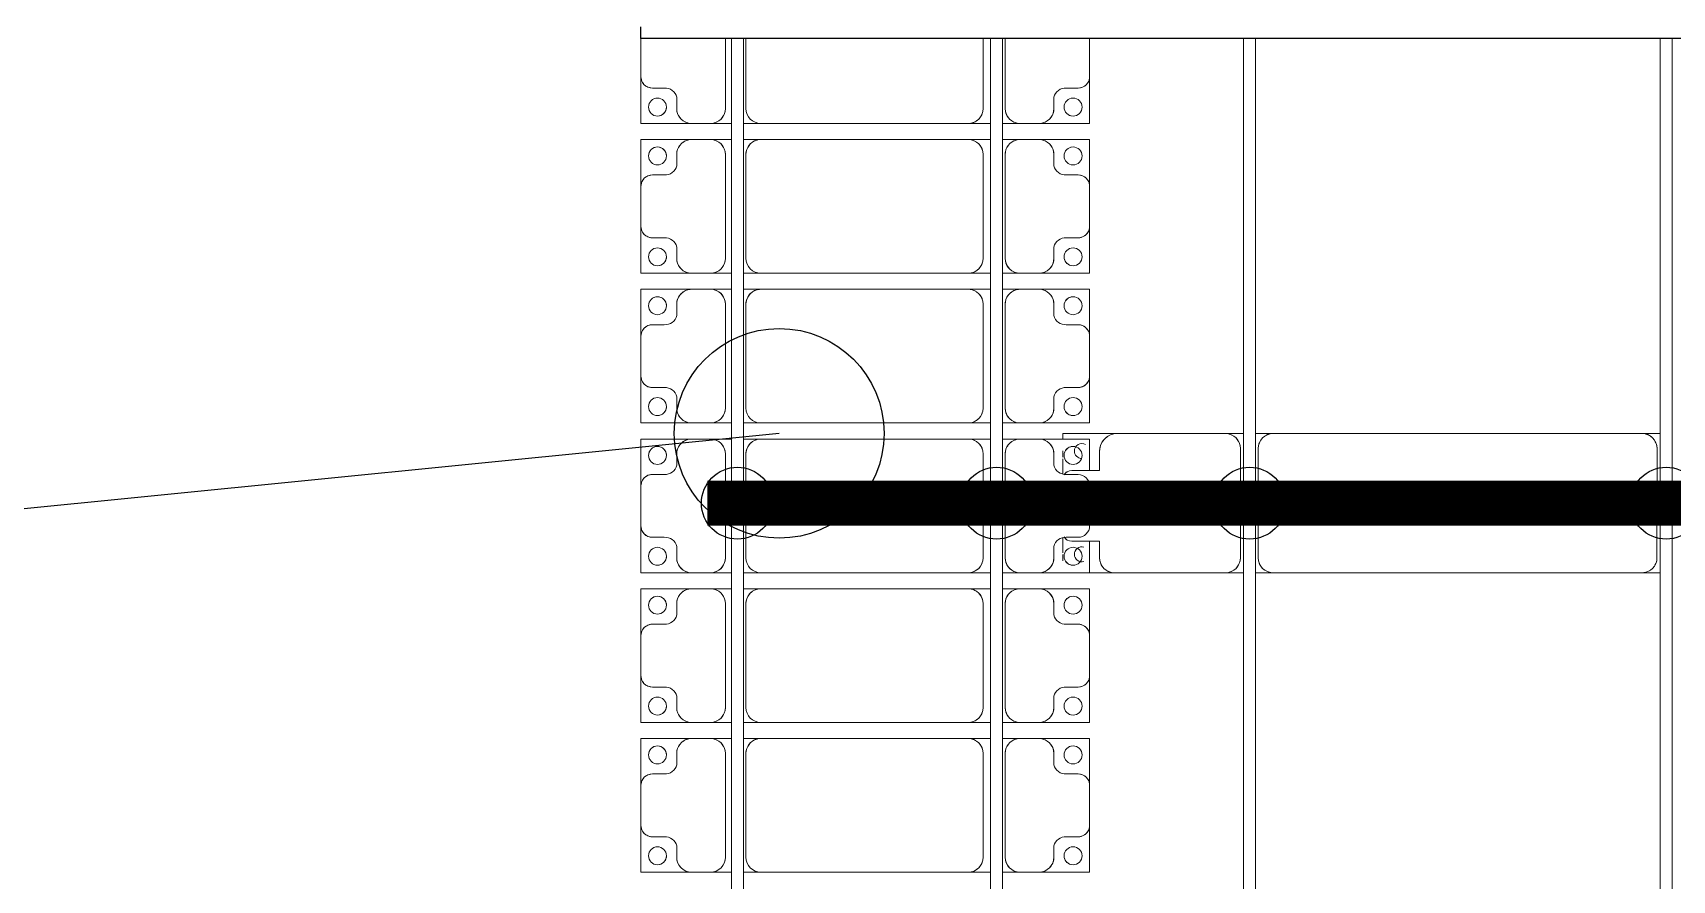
# Model space of a CAD drawing. Header units: millimetres. Extents: x -533732 to -130507, y -117886 to -23954.
# Drawn here: x -528260 to -522790, y -97395 to -94565 of the extents above; entities that cross this region are included whole.
import ezdxf

# ---------------------------------------------------------------- set-up
doc = ezdxf.new("R2010")
doc.units = ezdxf.units.MM
doc.layers.add('A-GENM', color=13, linetype='Continuous', lineweight=9)
doc.layers.add('S-BEAM', color=12, linetype='Continuous', lineweight=9)
for name, color, linetype in [('GC-BICH NEO', 6, 'Continuous'), ('GC-DAY NEO', 5, 'Continuous'), ('GC-HOP 40x60 GIA CUONG', 1, 'Continuous')]:
    doc.layers.add(name, color=color, linetype=linetype)

# ---------------------------------------------------------------- blocks, each defined once
blk = doc.blocks.new('Dầm C52 - Hộp 40x60-V106-BỐ TRÍ KHUNG KẾT CẤU BÈ PIN 06')
at = {"layer": 'S-BEAM', "color": 3, "lineweight": 25}
for p, q in [((-145891.1, -20), (-145891.1, 20)), ((-636.8, -20), (-145891.1, -20))]:
    blk.add_line(p, q, dxfattribs=at)
blk = doc.blocks.new('Dai phao do pin - DẢI PHAO ĐỠ PIN-V138-BỐ TRÍ KHUNG KẾT CẤU BÈ PIN 06')
at = {"layer": 'A-GENM', "color": 7}
for p, q in [((67088.9, 223.4), (67149.7, 223.4)), ((67088.9, 223.4), (67149.7, 223.4)), ((68380.3, 223.4), (67149.7, 223.4)), ((68380.3, 223.4), (68438.9, 223.4)), ((68380.3, 223.4), (68438.9, 223.4)), ((68478.9, 223.4), (68539.7, 223.4)), ((68478.9, 223.4), (68539.7, 223.4)), ((68909.7, 223.4), (68539.7, 223.4)), ((68909.7, 223.4), (69082.2, 223.4)), ((69082.2, 223.4), (68909.7, 223.4)), ((67099.7, 173.4), (67099.7, -191.6)), ((68430.3, -191.6), (68430.3, 173.4)), ((68489.7, 173.4), (68489.7, -191.6)), ((68959.7, 118.2), (68959.7, 173.4)), ((69082.2, 184), (69082.2, 162.5)), ((69082.2, 162.5), (69082.2, 184)), ((69052.2, 118.2), (68959.7, 118.2)), ((69082.2, 156.9), (69082.2, 106.1)), ((69082.2, 106.1), (69082.2, 156.9)), ((69082.2, -106.1), (69082.2, -156.9)), ((69082.2, -156.9), (69082.2, -106.1)), ((68959.7, -181.6), (68959.7, -118.2)), ((68959.7, -118.2), (69052.2, -118.2)), ((69082.2, -162.5), (69082.2, -184)), ((69082.2, -184), (69082.2, -162.5)), ((67149.7, -241.6), (67088.9, -241.6)), ((67149.7, -241.6), (67088.9, -241.6)), ((67149.7, -241.6), (68380.3, -241.6)), ((68438.9, -241.6), (68380.3, -241.6)), ((68438.9, -241.6), (68380.3, -241.6)), ((68539.7, -241.6), (68478.9, -241.6)), ((68539.7, -241.6), (68478.9, -241.6)), ((68539.7, -241.6), (68899.7, -241.6)), ((69082.2, -241.6), (68899.7, -241.6)), ((68899.7, -241.6), (69082.2, -241.6)), ((69082.2, -222.3), (69082.2, -241.6)), ((69082.2, -241.6), (69082.2, -222.3))]:
    blk.add_line(p, q, dxfattribs=at)
for centre, radius, start, end in [((67149.7, 173.4), 50, 90, 180), ((67149.7, 173.4), 50, 90, 120), ((68380.3, 173.4), 50, 0, 90), ((68380.3, 173.4), 50, 15, 90), ((68539.7, 173.4), 50, 90, 180), ((68539.7, 173.4), 50, 105, 180), ((68909.7, 173.4), 50, 0, 90), ((68909.7, 173.4), 50, 0, 75), ((67149.7, 173.4), 50, 150, 180), ((69018.6, 161.8), 25, 360, 105), ((69018.6, 161.8), 25, 0, 105), ((69018.6, 161.8), 25, 255, 360), ((69018.6, 161.8), 25, 270, 360), ((69052.2, 88.2), 30, 30, 90), ((69052.2, 88.2), 30, 30, 60), ((69052.2, -88.2), 30, 270, 330), ((69052.2, -88.2), 30, 300, 330), ((69018.6, -183.2), 25, 0, 90), ((69018.6, -183.2), 25, 0, 90), ((69052.2, -88.2), 30, 300, 315), ((69052.2, -88.2), 30, 300, 315), ((67149.7, -191.6), 50, 180, 270), ((67149.7, -191.6), 50, 180, 210), ((68380.3, -191.6), 50, 270, 360), ((68380.3, -191.6), 50, 330, 345), ((68539.7, -191.6), 50, 180, 270), ((68539.7, -191.6), 50, 180, 255), ((68899.7, -181.6), 60, 270, 360), ((68899.7, -181.6), 60, 300, 0), ((69018.6, -183.2), 25, 240, 360), ((69018.6, -183.2), 25, 240, 360), ((67149.7, -191.6), 50, 225, 255), ((68380.3, -191.6), 50, 270, 300)]:
    blk.add_arc(centre, radius, start, end, dxfattribs=at)
blk = doc.blocks.new('Dầm C52 - Dầm C52-19796-BỐ TRÍ KHUNG KẾT CẤU BÈ PIN 06')
at = {"layer": 'S-BEAM', "color": 1}
for p, q in [((-29413.3, 20), (-23453.3, 20)), ((-23453.3, -20), (-29413.3, -20))]:
    blk.add_line(p, q, dxfattribs=at)
blk = doc.blocks.new('Dai phaodi lai - DẢI PHAO ĐI LẠI-19048-BỐ TRÍ KHUNG KẾT CẤU BÈ PIN 06')
at = {"layer": 'A-GENM', "color": 7}
for p, q in [((62566.9, 748.4), (62440, 748.4)), ((62566.9, 748.4), (62723.2, 748.4)), ((62723.2, 748.4), (62566.9, 748.4)), ((62723.2, 748.4), (62723.2, 579.3)), ((62723.2, 579.3), (62723.2, 748.4)), ((62776.8, 748.4), (62933.1, 748.4)), ((62776.8, 579.3), (62776.8, 748.4)), ((62776.8, 748.4), (62776.8, 579.3)), ((62933.1, 748.4), (62776.8, 748.4)), ((63066.9, 748.4), (62933.1, 748.4)), ((63066.9, 748.4), (63223.2, 748.4)), ((63223.2, 748.4), (63066.9, 748.4)), ((63223.2, 748.4), (63223.2, 579.3)), ((63223.2, 579.3), (63223.2, 748.4)), ((63276.8, 748.4), (63433.1, 748.4)), ((63276.8, 579.3), (63276.8, 748.4)), ((63276.8, 748.4), (63276.8, 579.3)), ((63433.1, 748.4), (63276.8, 748.4)), ((63566.9, 748.4), (63433.1, 748.4)), ((63566.9, 748.4), (63723.2, 748.4)), ((63723.2, 748.4), (63566.9, 748.4)), ((63723.2, 748.4), (63723.2, 579.3)), ((63723.2, 579.3), (63723.2, 748.4)), ((63776.8, 748.4), (63881.8, 748.4)), ((63776.8, 579.3), (63776.8, 748.4)), ((63776.8, 748.4), (63776.8, 579.3)), ((63881.8, 748.4), (63776.8, 748.4)), ((64066.9, 748.4), (63933.1, 748.4)), ((64118.2, 748.4), (64223.2, 748.4)), ((64223.2, 748.4), (64118.2, 748.4)), ((64223.2, 748.4), (64223.2, 579.3)), ((64223.2, 579.3), (64223.2, 748.4)), ((64276.8, 748.4), (64433.1, 748.4)), ((64276.8, 579.3), (64276.8, 748.4)), ((64276.8, 748.4), (64276.8, 579.3)), ((64433.1, 748.4), (64276.8, 748.4)), ((64566.9, 748.4), (64433.1, 748.4)), ((64566.9, 748.4), (64723.2, 748.4)), ((64723.2, 748.4), (64566.9, 748.4)), ((64723.2, 748.4), (64723.2, 579.3)), ((64723.2, 579.3), (64723.2, 748.4)), ((64776.8, 748.4), (64933.1, 748.4)), ((64776.8, 579.3), (64776.8, 748.4)), ((64776.8, 748.4), (64776.8, 579.3)), ((64933.1, 748.4), (64776.8, 748.4)), ((65066.9, 748.4), (64933.1, 748.4)), ((65066.9, 748.4), (65223.2, 748.4)), ((65223.2, 748.4), (65066.9, 748.4)), ((65223.2, 748.4), (65223.2, 579.3)), ((65223.2, 579.3), (65223.2, 748.4)), ((62604.9, 670.7), (62604.9, 710.4)), ((62895.1, 710.4), (62895.1, 670.7)), ((63104.9, 670.7), (63104.9, 710.4)), ((63395.1, 710.4), (63395.1, 670.7)), ((63604.9, 670.7), (63604.9, 710.4)), ((63895.1, 710.4), (63895.1, 670.7)), ((64104.9, 670.7), (64104.9, 710.4)), ((64395.1, 710.4), (64395.1, 670.7)), ((64604.9, 670.7), (64604.9, 710.4)), ((64895.1, 710.4), (64895.1, 670.7)), ((65104.9, 670.7), (65104.9, 710.4)), ((62673.2, 629.3), (62635.7, 629.3)), ((62864.3, 629.3), (62826.8, 629.3)), ((63173.2, 629.3), (63135.7, 629.3)), ((63364.3, 629.3), (63326.8, 629.3)), ((63673.2, 629.3), (63635.7, 629.3)), ((63864.3, 629.3), (63826.8, 629.3)), ((64173.2, 629.3), (64135.7, 629.3)), ((64364.3, 629.3), (64326.8, 629.3)), ((64673.2, 629.3), (64635.7, 629.3)), ((64864.3, 629.3), (64826.8, 629.3)), ((65173.2, 629.3), (65135.7, 629.3)), ((62723.2, 516.7), (62723.2, 579.3)), ((62776.8, 579.3), (62776.8, 516.7)), ((63223.2, 516.7), (63223.2, 579.3)), ((63276.8, 579.3), (63276.8, 516.7)), ((63723.2, 516.7), (63723.2, 579.3)), ((63776.8, 579.3), (63776.8, 516.7)), ((64223.2, 516.7), (64223.2, 579.3)), ((64276.8, 579.3), (64276.8, 516.7)), ((64723.2, 516.7), (64723.2, 579.3)), ((64776.8, 579.3), (64776.8, 516.7)), ((65223.2, 516.7), (65223.2, 579.3)), ((62723.2, 516.7), (62723.2, 458.1)), ((62723.2, 516.7), (62723.2, 458.1)), ((62776.8, 458.1), (62776.8, 516.7)), ((62776.8, 458.1), (62776.8, 516.7)), ((63223.2, 516.7), (63223.2, 458.1)), ((63223.2, 516.7), (63223.2, 458.1)), ((63276.8, 458.1), (63276.8, 516.7)), ((63276.8, 458.1), (63276.8, 516.7)), ((63723.2, 516.7), (63723.2, 458.1)), ((63723.2, 516.7), (63723.2, 458.1)), ((63776.8, 458.1), (63776.8, 516.7)), ((63776.8, 458.1), (63776.8, 516.7)), ((64223.2, 516.7), (64223.2, 458.1)), ((64223.2, 516.7), (64223.2, 458.1)), ((64276.8, 458.1), (64276.8, 516.7)), ((64276.8, 458.1), (64276.8, 516.7)), ((64723.2, 516.7), (64723.2, 458.1)), ((64723.2, 516.7), (64723.2, 458.1)), ((64776.8, 458.1), (64776.8, 516.7)), ((64776.8, 458.1), (64776.8, 516.7)), ((65223.2, 516.7), (65223.2, 458.1)), ((65223.2, 516.7), (65223.2, 458.1)), ((62440, 466.7), (62673.2, 466.7)), ((62826.8, 466.7), (63173.2, 466.7)), ((63326.8, 466.7), (63673.2, 466.7)), ((63826.8, 466.7), (64173.2, 466.7)), ((64326.8, 466.7), (64673.2, 466.7)), ((64826.8, 466.7), (65173.2, 466.7)), ((62673.2, 393.3), (62440, 393.3)), ((62723.2, 418.1), (62723.2, 343.3)), ((62723.2, 418.1), (62723.2, 343.3)), ((62776.8, 343.3), (62776.8, 418.1)), ((62776.8, 343.3), (62776.8, 418.1)), ((63173.2, 393.3), (62826.8, 393.3)), ((63223.2, 418.1), (63223.2, 343.3)), ((63223.2, 418.1), (63223.2, 343.3)), ((63276.8, 343.3), (63276.8, 418.1)), ((63276.8, 343.3), (63276.8, 418.1)), ((63673.2, 393.3), (63326.8, 393.3)), ((63723.2, 418.1), (63723.2, 343.3)), ((63723.2, 418.1), (63723.2, 343.3)), ((63776.8, 343.3), (63776.8, 418.1)), ((63776.8, 343.3), (63776.8, 418.1)), ((64173.2, 393.3), (63826.8, 393.3)), ((64223.2, 418.1), (64223.2, 343.3)), ((64223.2, 418.1), (64223.2, 343.3)), ((64276.8, 343.3), (64276.8, 418.1)), ((64276.8, 343.3), (64276.8, 418.1)), ((64673.2, 393.3), (64326.8, 393.3)), ((64723.2, 418.1), (64723.2, 343.3)), ((64723.2, 418.1), (64723.2, 343.3)), ((64776.8, 343.3), (64776.8, 418.1)), ((64776.8, 343.3), (64776.8, 418.1)), ((65173.2, 393.3), (64826.8, 393.3)), ((65223.2, 418.1), (65223.2, 343.3)), ((65223.2, 418.1), (65223.2, 343.3)), ((62723.2, -348.3), (62723.2, 343.3)), ((62776.8, 343.3), (62776.8, -348.3)), ((63223.2, -348.3), (63223.2, 343.3)), ((63276.8, 343.3), (63276.8, -348.3)), ((63723.2, -348.3), (63723.2, 343.3)), ((63776.8, 343.3), (63776.8, -348.3)), ((64223.2, -348.3), (64223.2, 343.3)), ((64276.8, 343.3), (64276.8, -348.3)), ((64723.2, -348.3), (64723.2, 343.3)), ((64776.8, 343.3), (64776.8, -348.3)), ((65223.2, -348.3), (65223.2, 343.3)), ((62723.2, -348.3), (62723.2, -406.9)), ((62723.2, -348.3), (62723.2, -406.9)), ((62776.8, -406.9), (62776.8, -348.3)), ((62776.8, -406.9), (62776.8, -348.3)), ((63223.2, -348.3), (63223.2, -406.9)), ((63223.2, -348.3), (63223.2, -406.9)), ((63276.8, -406.9), (63276.8, -348.3)), ((63276.8, -406.9), (63276.8, -348.3)), ((63723.2, -348.3), (63723.2, -406.9)), ((63723.2, -348.3), (63723.2, -406.9)), ((63776.8, -406.9), (63776.8, -348.3)), ((63776.8, -406.9), (63776.8, -348.3)), ((64223.2, -348.3), (64223.2, -406.9)), ((64223.2, -348.3), (64223.2, -406.9)), ((64276.8, -406.9), (64276.8, -348.3)), ((64276.8, -406.9), (64276.8, -348.3)), ((64723.2, -348.3), (64723.2, -406.9)), ((64723.2, -348.3), (64723.2, -406.9)), ((64776.8, -406.9), (64776.8, -348.3)), ((64776.8, -406.9), (64776.8, -348.3)), ((65223.2, -348.3), (65223.2, -406.9)), ((65223.2, -348.3), (65223.2, -406.9)), ((62440, -398.3), (62673.2, -398.3)), ((62826.8, -398.3), (63173.2, -398.3)), ((63326.8, -398.3), (63673.2, -398.3)), ((63826.8, -398.3), (64173.2, -398.3)), ((64326.8, -398.3), (64673.2, -398.3)), ((64826.8, -398.3), (65173.2, -398.3)), ((62673.2, -466.7), (62440, -466.7)), ((62723.2, -446.9), (62723.2, -516.7)), ((62723.2, -446.9), (62723.2, -516.7)), ((62776.8, -516.7), (62776.8, -446.9)), ((62776.8, -516.7), (62776.8, -446.9)), ((63173.2, -466.7), (62826.8, -466.7)), ((63223.2, -446.9), (63223.2, -516.7)), ((63223.2, -446.9), (63223.2, -516.7)), ((63276.8, -516.7), (63276.8, -446.9)), ((63276.8, -516.7), (63276.8, -446.9)), ((63673.2, -466.7), (63326.8, -466.7)), ((63723.2, -446.9), (63723.2, -516.7)), ((63723.2, -446.9), (63723.2, -516.7)), ((63776.8, -516.7), (63776.8, -446.9)), ((63776.8, -516.7), (63776.8, -446.9)), ((64173.2, -466.7), (63826.8, -466.7)), ((64223.2, -446.9), (64223.2, -516.7)), ((64223.2, -446.9), (64223.2, -516.7)), ((64276.8, -516.7), (64276.8, -446.9)), ((64276.8, -516.7), (64276.8, -446.9)), ((64673.2, -466.7), (64326.8, -466.7)), ((64723.2, -446.9), (64723.2, -516.7)), ((64723.2, -446.9), (64723.2, -516.7)), ((64776.8, -516.7), (64776.8, -446.9)), ((64776.8, -516.7), (64776.8, -446.9)), ((65173.2, -466.7), (64826.8, -466.7)), ((65223.2, -446.9), (65223.2, -516.7)), ((65223.2, -446.9), (65223.2, -516.7)), ((62723.2, -579.3), (62723.2, -516.7)), ((62776.8, -516.7), (62776.8, -579.3)), ((63223.2, -579.3), (63223.2, -516.7)), ((63276.8, -516.7), (63276.8, -579.3)), ((63723.2, -579.3), (63723.2, -516.7)), ((63776.8, -516.7), (63776.8, -579.3)), ((64223.2, -579.3), (64223.2, -516.7)), ((64276.8, -516.7), (64276.8, -579.3)), ((64723.2, -579.3), (64723.2, -516.7)), ((64776.8, -516.7), (64776.8, -579.3)), ((65223.2, -579.3), (65223.2, -516.7)), ((62723.2, -579.3), (62723.2, -748.4)), ((62723.2, -748.4), (62723.2, -579.3)), ((62776.8, -748.4), (62776.8, -579.3)), ((62776.8, -579.3), (62776.8, -748.4)), ((63223.2, -579.3), (63223.2, -748.4)), ((63223.2, -748.4), (63223.2, -579.3)), ((63276.8, -748.4), (63276.8, -579.3)), ((63276.8, -579.3), (63276.8, -748.4)), ((63723.2, -579.3), (63723.2, -748.4)), ((63723.2, -748.4), (63723.2, -579.3)), ((63776.8, -748.4), (63776.8, -579.3)), ((63776.8, -579.3), (63776.8, -748.4)), ((64223.2, -579.3), (64223.2, -748.4)), ((64223.2, -748.4), (64223.2, -579.3)), ((64276.8, -748.4), (64276.8, -579.3)), ((64276.8, -579.3), (64276.8, -748.4)), ((64723.2, -579.3), (64723.2, -748.4)), ((64723.2, -748.4), (64723.2, -579.3)), ((64776.8, -748.4), (64776.8, -579.3)), ((64776.8, -579.3), (64776.8, -748.4)), ((65223.2, -579.3), (65223.2, -748.4)), ((65223.2, -748.4), (65223.2, -579.3)), ((62635.7, -629.3), (62673.2, -629.3)), ((62826.8, -629.3), (62864.3, -629.3)), ((63135.7, -629.3), (63173.2, -629.3)), ((63326.8, -629.3), (63364.3, -629.3)), ((63635.7, -629.3), (63673.2, -629.3)), ((63826.8, -629.3), (63864.3, -629.3)), ((64135.7, -629.3), (64173.2, -629.3)), ((64326.8, -629.3), (64364.3, -629.3)), ((64635.7, -629.3), (64673.2, -629.3)), ((64826.8, -629.3), (64864.3, -629.3)), ((65135.7, -629.3), (65173.2, -629.3)), ((62604.9, -710.4), (62604.9, -670.7)), ((62895.1, -670.7), (62895.1, -710.4)), ((63104.9, -710.4), (63104.9, -670.7)), ((63395.1, -670.7), (63395.1, -710.4)), ((63604.9, -710.4), (63604.9, -670.7)), ((63895.1, -670.7), (63895.1, -710.4)), ((64104.9, -710.4), (64104.9, -670.7)), ((64395.1, -670.7), (64395.1, -710.4)), ((64604.9, -710.4), (64604.9, -670.7)), ((64895.1, -670.7), (64895.1, -710.4)), ((65104.9, -710.4), (65104.9, -670.7)), ((62440, -748.4), (62566.9, -748.4)), ((62723.2, -748.4), (62566.9, -748.4)), ((62566.9, -748.4), (62723.2, -748.4)), ((62933.1, -748.4), (62776.8, -748.4)), ((62776.8, -748.4), (62933.1, -748.4)), ((62933.1, -748.4), (63066.9, -748.4)), ((63223.2, -748.4), (63066.9, -748.4)), ((63066.9, -748.4), (63223.2, -748.4)), ((63433.1, -748.4), (63276.8, -748.4)), ((63276.8, -748.4), (63433.1, -748.4)), ((63433.1, -748.4), (63566.9, -748.4)), ((63723.2, -748.4), (63566.9, -748.4)), ((63566.9, -748.4), (63723.2, -748.4)), ((63933.1, -748.4), (63776.8, -748.4)), ((63776.8, -748.4), (63933.1, -748.4)), ((63933.1, -748.4), (64066.9, -748.4)), ((64223.2, -748.4), (64066.9, -748.4)), ((64066.9, -748.4), (64223.2, -748.4)), ((64433.1, -748.4), (64276.8, -748.4)), ((64276.8, -748.4), (64433.1, -748.4)), ((64433.1, -748.4), (64566.9, -748.4)), ((64723.2, -748.4), (64566.9, -748.4)), ((64566.9, -748.4), (64723.2, -748.4)), ((64933.1, -748.4), (64776.8, -748.4)), ((64776.8, -748.4), (64933.1, -748.4)), ((64933.1, -748.4), (65066.9, -748.4)), ((65223.2, -748.4), (65066.9, -748.4)), ((65066.9, -748.4), (65223.2, -748.4))]:
    blk.add_line(p, q, dxfattribs=at)
for centre, radius, start, end in [((62566.9, 710.4), 38, 0, 90), ((62566.9, 710.4), 38, 75, 90), ((62566.9, 710.4), 38, 0, 90), ((62566.9, 710.4), 38, 75, 90), ((62566.9, 710.4), 38, 0, 60), ((62566.9, 710.4), 38, 0, 60), ((62668.4, 693.3), 30, 90, 270), ((62668.4, 693.3), 30, 90, 270), ((62668.4, 693.3), 30, 270, 90), ((62668.4, 693.3), 30, 0, 90), ((62831.6, 693.3), 30, 90, 270), ((62831.6, 693.3), 30, 90, 180), ((62831.6, 693.3), 30, 270, 90), ((62831.6, 693.3), 30, 270, 90), ((62933.1, 710.4), 38, 90, 180), ((62933.1, 710.4), 38, 90, 180), ((62933.1, 710.4), 38, 120, 180), ((62933.1, 710.4), 38, 120, 180), ((62933.1, 710.4), 38, 90, 105), ((62933.1, 710.4), 38, 90, 105), ((63066.9, 710.4), 38, 0, 90), ((63066.9, 710.4), 38, 75, 90), ((63066.9, 710.4), 38, 0, 90), ((63066.9, 710.4), 38, 75, 90), ((63066.9, 710.4), 38, 0, 60), ((63066.9, 710.4), 38, 0, 60), ((63168.4, 693.3), 30, 90, 270), ((63168.4, 693.3), 30, 90, 270), ((63168.4, 693.3), 30, 270, 90), ((63168.4, 693.3), 30, 360, 90), ((63331.6, 693.3), 30, 90, 270), ((63331.6, 693.3), 30, 90, 180), ((63331.6, 693.3), 30, 270, 90), ((63331.6, 693.3), 30, 270, 90), ((63433.1, 710.4), 38, 90, 180), ((63433.1, 710.4), 38, 90, 180), ((63433.1, 710.4), 38, 120, 180), ((63433.1, 710.4), 38, 120, 180), ((63433.1, 710.4), 38, 90, 105), ((63433.1, 710.4), 38, 90, 105), ((63566.9, 710.4), 38, 0, 90), ((63566.9, 710.4), 38, 75, 90), ((63566.9, 710.4), 38, 0, 90), ((63566.9, 710.4), 38, 75, 90), ((63566.9, 710.4), 38, 0, 60), ((63566.9, 710.4), 38, 0, 60), ((63668.4, 693.3), 30, 90, 270), ((63668.4, 693.3), 30, 90, 270), ((63668.4, 693.3), 30, 270, 90), ((63668.4, 693.3), 30, 0, 90), ((63831.6, 693.3), 30, 90, 270), ((63831.6, 693.3), 30, 90, 180), ((63831.6, 693.3), 30, 270, 90), ((63831.6, 693.3), 30, 270, 90), ((63933.1, 710.4), 38, 90, 180), ((64066.9, 710.4), 38, 360, 90), ((64168.4, 693.3), 30, 90, 270), ((64168.4, 693.3), 30, 90, 270), ((64168.4, 693.3), 30, 270, 90), ((64168.4, 693.3), 30, 0, 90), ((64331.6, 693.3), 30, 90, 270), ((64331.6, 693.3), 30, 90, 180), ((64331.6, 693.3), 30, 270, 90), ((64331.6, 693.3), 30, 270, 90), ((64433.1, 710.4), 38, 90, 180), ((64433.1, 710.4), 38, 90, 180), ((64433.1, 710.4), 38, 120, 180), ((64433.1, 710.4), 38, 120, 180), ((64433.1, 710.4), 38, 90, 105), ((64433.1, 710.4), 38, 90, 105), ((64566.9, 710.4), 38, 0, 90), ((64566.9, 710.4), 38, 75, 90), ((64566.9, 710.4), 38, 0, 90), ((64566.9, 710.4), 38, 75, 90), ((64566.9, 710.4), 38, 360, 60), ((64566.9, 710.4), 38, 360, 60), ((64668.4, 693.3), 30, 90, 270), ((64668.4, 693.3), 30, 90, 270), ((64668.4, 693.3), 30, 270, 90), ((64668.4, 693.3), 30, 0, 90), ((64831.6, 693.3), 30, 90, 270), ((64831.6, 693.3), 30, 90, 180), ((64831.6, 693.3), 30, 270, 90), ((64831.6, 693.3), 30, 270, 90), ((64933.1, 710.4), 38, 90, 180), ((64933.1, 710.4), 38, 90, 180), ((64933.1, 710.4), 38, 120, 180), ((64933.1, 710.4), 38, 120, 180), ((64933.1, 710.4), 38, 90, 105), ((64933.1, 710.4), 38, 90, 105), ((65066.9, 710.4), 38, 0, 90), ((65066.9, 710.4), 38, 75, 90), ((65066.9, 710.4), 38, 0, 90), ((65066.9, 710.4), 38, 75, 90), ((65066.9, 710.4), 38, 0, 60), ((65066.9, 710.4), 38, 0, 60), ((65168.4, 693.3), 30, 90, 270), ((65168.4, 693.3), 30, 90, 270), ((65168.4, 693.3), 30, 270, 90), ((65168.4, 693.3), 30, 0, 90), ((62644.8, 668.2), 40, 176.4919, 256.8115), ((62668.4, 693.3), 30, 270, 345), ((62831.6, 693.3), 30, 195, 270), ((62855.2, 668.2), 40, 283.1885, 3.5081), ((63144.8, 668.2), 40, 176.4919, 256.8115), ((63168.4, 693.3), 30, 270, 345), ((63331.6, 693.3), 30, 195, 270), ((63355.2, 668.2), 40, 283.1885, 3.5081), ((63644.8, 668.2), 40, 176.4919, 256.8115), ((63668.4, 693.3), 30, 270, 345), ((63831.6, 693.3), 30, 195, 270), ((63855.2, 668.2), 40, 283.1885, 3.5081), ((64144.8, 668.2), 40, 176.4919, 256.8115), ((64168.4, 693.3), 30, 270, 345), ((64331.6, 693.3), 30, 195, 270), ((64355.2, 668.2), 40, 283.1885, 3.5081), ((64644.8, 668.2), 40, 176.4919, 256.8115), ((64668.4, 693.3), 30, 270, 345), ((64831.6, 693.3), 30, 195, 270), ((64855.2, 668.2), 40, 283.1885, 3.5081), ((65144.8, 668.2), 40, 176.4919, 256.8115), ((65168.4, 693.3), 30, 270, 345), ((62673.2, 579.3), 50, 0, 90), ((62673.2, 579.3), 50, 15, 90), ((62826.8, 579.3), 50, 90, 180), ((62826.8, 579.3), 50, 90, 165), ((63173.2, 579.3), 50, 0, 90), ((63173.2, 579.3), 50, 15, 90), ((63326.8, 579.3), 50, 90, 180), ((63326.8, 579.3), 50, 90, 165), ((63673.2, 579.3), 50, 0, 90), ((63673.2, 579.3), 50, 15, 90), ((63826.8, 579.3), 50, 90, 180), ((63826.8, 579.3), 50, 90, 165), ((64173.2, 579.3), 50, 0, 90), ((64173.2, 579.3), 50, 15, 90), ((64326.8, 579.3), 50, 90, 180), ((64326.8, 579.3), 50, 90, 165), ((64673.2, 579.3), 50, 0, 90), ((64673.2, 579.3), 50, 15, 90), ((64826.8, 579.3), 50, 90, 180), ((64826.8, 579.3), 50, 90, 165), ((65173.2, 579.3), 50, 360, 90), ((65173.2, 579.3), 50, 15, 90), ((62673.2, 516.7), 50, 270, 0), ((62673.2, 516.7), 50, 270, 345), ((62826.8, 516.7), 50, 180, 270), ((62826.8, 516.7), 50, 195, 270), ((63173.2, 516.7), 50, 270, 360), ((63173.2, 516.7), 50, 270, 345), ((63326.8, 516.7), 50, 180, 270), ((63326.8, 516.7), 50, 195, 270), ((63673.2, 516.7), 50, 270, 0), ((63673.2, 516.7), 50, 270, 345), ((63826.8, 516.7), 50, 180, 270), ((63826.8, 516.7), 50, 195, 270), ((64173.2, 516.7), 50, 270, 0), ((64173.2, 516.7), 50, 270, 345), ((64326.8, 516.7), 50, 180, 270), ((64326.8, 516.7), 50, 195, 270), ((64673.2, 516.7), 50, 270, 360), ((64673.2, 516.7), 50, 270, 345), ((64826.8, 516.7), 50, 180, 270), ((64826.8, 516.7), 50, 195, 270), ((65173.2, 516.7), 50, 270, 0), ((65173.2, 516.7), 50, 270, 345), ((62673.2, 343.3), 50, 360, 90), ((62673.2, 343.3), 50, 360, 75), ((62826.8, 343.3), 50, 90, 180), ((62826.8, 343.3), 50, 105, 135), ((63173.2, 343.3), 50, 360, 90), ((63173.2, 343.3), 50, 360, 75), ((63326.8, 343.3), 50, 90, 180), ((63326.8, 343.3), 50, 105, 135), ((63673.2, 343.3), 50, 360, 90), ((63673.2, 343.3), 50, 360, 75), ((63826.8, 343.3), 50, 90, 180), ((63826.8, 343.3), 50, 105, 135), ((64173.2, 343.3), 50, 0, 90), ((64173.2, 343.3), 50, 360, 75), ((64326.8, 343.3), 50, 90, 180), ((64326.8, 343.3), 50, 105, 135), ((64673.2, 343.3), 50, 0, 90), ((64673.2, 343.3), 50, 0, 75), ((64826.8, 343.3), 50, 90, 180), ((64826.8, 343.3), 50, 105, 135), ((65173.2, 343.3), 50, 0, 90), ((65173.2, 343.3), 50, 0, 75), ((62826.8, 343.3), 50, 150, 180), ((63326.8, 343.3), 50, 150, 180), ((63826.8, 343.3), 50, 150, 180), ((64326.8, 343.3), 50, 150, 180), ((64826.8, 343.3), 50, 150, 180), ((62673.2, -348.3), 50, 270, 360), ((62673.2, -348.3), 50, 270, 360), ((62826.8, -348.3), 50, 180, 270), ((62826.8, -348.3), 50, 195, 270), ((63173.2, -348.3), 50, 270, 0), ((63173.2, -348.3), 50, 270, 0), ((63326.8, -348.3), 50, 180, 270), ((63326.8, -348.3), 50, 195, 270), ((63673.2, -348.3), 50, 270, 360), ((63673.2, -348.3), 50, 270, 360), ((63826.8, -348.3), 50, 180, 270), ((63826.8, -348.3), 50, 195, 270), ((64173.2, -348.3), 50, 270, 0), ((64173.2, -348.3), 50, 270, 0), ((64326.8, -348.3), 50, 180, 270), ((64326.8, -348.3), 50, 195, 270), ((64673.2, -348.3), 50, 270, 0), ((64673.2, -348.3), 50, 270, 0), ((64826.8, -348.3), 50, 180, 270), ((64826.8, -348.3), 50, 195, 270), ((65173.2, -348.3), 50, 270, 0), ((65173.2, -348.3), 50, 270, 0), ((62673.2, -516.7), 50, 0, 90), ((62673.2, -516.7), 50, 15, 90), ((62826.8, -516.7), 50, 90, 180), ((62826.8, -516.7), 50, 90, 165), ((63173.2, -516.7), 50, 0, 90), ((63173.2, -516.7), 50, 15, 90), ((63326.8, -516.7), 50, 90, 180), ((63326.8, -516.7), 50, 90, 165), ((63673.2, -516.7), 50, 0, 90), ((63673.2, -516.7), 50, 15, 90), ((63826.8, -516.7), 50, 90, 180), ((63826.8, -516.7), 50, 90, 165), ((64173.2, -516.7), 50, 0, 90), ((64173.2, -516.7), 50, 15, 90), ((64326.8, -516.7), 50, 90, 180), ((64326.8, -516.7), 50, 90, 165), ((64673.2, -516.7), 50, 360, 90), ((64673.2, -516.7), 50, 15, 90), ((64826.8, -516.7), 50, 90, 180), ((64826.8, -516.7), 50, 90, 165), ((65173.2, -516.7), 50, 360, 90), ((65173.2, -516.7), 50, 15, 90), ((62673.2, -579.3), 50, 270, 0), ((62673.2, -579.3), 50, 270, 345), ((62826.8, -579.3), 50, 180, 270), ((62826.8, -579.3), 50, 195, 270), ((63173.2, -579.3), 50, 270, 0), ((63173.2, -579.3), 50, 270, 345), ((63326.8, -579.3), 50, 180, 270), ((63326.8, -579.3), 50, 195, 270), ((63673.2, -579.3), 50, 270, 0), ((63673.2, -579.3), 50, 270, 345), ((63826.8, -579.3), 50, 180, 270), ((63826.8, -579.3), 50, 195, 270), ((64173.2, -579.3), 50, 270, 0), ((64173.2, -579.3), 50, 270, 345), ((64326.8, -579.3), 50, 180, 270), ((64326.8, -579.3), 50, 195, 270), ((64673.2, -579.3), 50, 270, 360), ((64673.2, -579.3), 50, 270, 345), ((64826.8, -579.3), 50, 180, 270), ((64826.8, -579.3), 50, 195, 270), ((65173.2, -579.3), 50, 270, 0), ((65173.2, -579.3), 50, 270, 345), ((62644.8, -668.2), 40, 103.1885, 183.5081), ((62855.2, -668.2), 40, 356.4919, 76.8115), ((63144.8, -668.2), 40, 103.1885, 183.5081), ((63355.2, -668.2), 40, 356.4919, 76.8115), ((63644.8, -668.2), 40, 103.1885, 183.5081), ((63855.2, -668.2), 40, 356.4919, 76.8115), ((64144.8, -668.2), 40, 103.1885, 183.5081), ((64355.2, -668.2), 40, 356.4919, 76.8115), ((64644.8, -668.2), 40, 103.1885, 183.5081), ((64855.2, -668.2), 40, 356.4919, 76.8115), ((65144.8, -668.2), 40, 103.1885, 183.5081), ((62566.9, -710.4), 38, 270, 360), ((62566.9, -710.4), 38, 270, 360), ((62566.9, -710.4), 38, 300, 0), ((62566.9, -710.4), 38, 300, 360), ((62668.4, -693.3), 30, 90, 270), ((62668.4, -693.3), 30, 90, 270), ((62668.4, -693.3), 30, 270, 90), ((62668.4, -693.3), 30, 15, 90), ((62668.4, -693.3), 30, 270, 360), ((62831.6, -693.3), 30, 90, 270), ((62831.6, -693.3), 30, 180, 270), ((62831.6, -693.3), 30, 90, 165), ((62831.6, -693.3), 30, 270, 90), ((62831.6, -693.3), 30, 270, 90), ((62933.1, -710.4), 38, 180, 270), ((62933.1, -710.4), 38, 180, 240), ((62933.1, -710.4), 38, 180, 270), ((62933.1, -710.4), 38, 180, 240), ((63066.9, -710.4), 38, 270, 360), ((63066.9, -710.4), 38, 270, 360), ((63066.9, -710.4), 38, 300, 360), ((63066.9, -710.4), 38, 300, 360), ((63168.4, -693.3), 30, 90, 270), ((63168.4, -693.3), 30, 90, 270), ((63168.4, -693.3), 30, 270, 90), ((63168.4, -693.3), 30, 15, 90), ((63168.4, -693.3), 30, 270, 360), ((63331.6, -693.3), 30, 90, 270), ((63331.6, -693.3), 30, 180, 270), ((63331.6, -693.3), 30, 90, 165), ((63331.6, -693.3), 30, 270, 90), ((63331.6, -693.3), 30, 270, 90), ((63433.1, -710.4), 38, 180, 270), ((63433.1, -710.4), 38, 180, 240), ((63433.1, -710.4), 38, 180, 270), ((63433.1, -710.4), 38, 180, 240), ((63566.9, -710.4), 38, 270, 0), ((63566.9, -710.4), 38, 270, 360), ((63566.9, -710.4), 38, 300, 0), ((63566.9, -710.4), 38, 300, 360), ((63668.4, -693.3), 30, 90, 270), ((63668.4, -693.3), 30, 90, 270), ((63668.4, -693.3), 30, 270, 90), ((63668.4, -693.3), 30, 15, 90), ((63668.4, -693.3), 30, 270, 360), ((63831.6, -693.3), 30, 90, 270), ((63831.6, -693.3), 30, 180, 270), ((63831.6, -693.3), 30, 90, 165), ((63831.6, -693.3), 30, 270, 90), ((63831.6, -693.3), 30, 270, 90), ((63933.1, -710.4), 38, 180, 270), ((63933.1, -710.4), 38, 180, 240), ((63933.1, -710.4), 38, 180, 270), ((63933.1, -710.4), 38, 180, 240), ((64066.9, -710.4), 38, 270, 360), ((64066.9, -710.4), 38, 270, 360), ((64066.9, -710.4), 38, 300, 0), ((64066.9, -710.4), 38, 300, 360), ((64168.4, -693.3), 30, 90, 270), ((64168.4, -693.3), 30, 90, 270), ((64168.4, -693.3), 30, 270, 90), ((64168.4, -693.3), 30, 15, 90), ((64168.4, -693.3), 30, 270, 0), ((64331.6, -693.3), 30, 90, 270), ((64331.6, -693.3), 30, 180, 270), ((64331.6, -693.3), 30, 90, 165), ((64331.6, -693.3), 30, 270, 90), ((64331.6, -693.3), 30, 270, 90), ((64433.1, -710.4), 38, 180, 270), ((64433.1, -710.4), 38, 180, 240), ((64433.1, -710.4), 38, 180, 270), ((64433.1, -710.4), 38, 180, 240), ((64566.9, -710.4), 38, 270, 360), ((64566.9, -710.4), 38, 270, 360), ((64566.9, -710.4), 38, 300, 360), ((64566.9, -710.4), 38, 300, 360), ((64668.4, -693.3), 30, 90, 270), ((64668.4, -693.3), 30, 90, 270), ((64668.4, -693.3), 30, 270, 90), ((64668.4, -693.3), 30, 15, 90), ((64668.4, -693.3), 30, 270, 0), ((64831.6, -693.3), 30, 90, 270), ((64831.6, -693.3), 30, 180, 270), ((64831.6, -693.3), 30, 90, 165), ((64831.6, -693.3), 30, 270, 90), ((64831.6, -693.3), 30, 270, 90), ((64933.1, -710.4), 38, 180, 270), ((64933.1, -710.4), 38, 180, 240), ((64933.1, -710.4), 38, 180, 270), ((64933.1, -710.4), 38, 180, 240), ((65066.9, -710.4), 38, 270, 0), ((65066.9, -710.4), 38, 270, 0), ((65066.9, -710.4), 38, 300, 0), ((65066.9, -710.4), 38, 300, 0), ((65168.4, -693.3), 30, 90, 270), ((65168.4, -693.3), 30, 90, 270), ((65168.4, -693.3), 30, 270, 90), ((65168.4, -693.3), 30, 15, 90), ((65168.4, -693.3), 30, 270, 360), ((62566.9, -710.4), 38, 270, 285), ((62566.9, -710.4), 38, 270, 285), ((62933.1, -710.4), 38, 255, 270), ((62933.1, -710.4), 38, 255, 270), ((63066.9, -710.4), 38, 270, 285), ((63066.9, -710.4), 38, 270, 285), ((63433.1, -710.4), 38, 255, 270), ((63433.1, -710.4), 38, 255, 270), ((63566.9, -710.4), 38, 270, 285), ((63566.9, -710.4), 38, 270, 285), ((63933.1, -710.4), 38, 255, 270), ((63933.1, -710.4), 38, 255, 270), ((64066.9, -710.4), 38, 270, 285), ((64066.9, -710.4), 38, 270, 285), ((64433.1, -710.4), 38, 255, 270), ((64433.1, -710.4), 38, 255, 270), ((64566.9, -710.4), 38, 270, 285), ((64566.9, -710.4), 38, 270, 285), ((64933.1, -710.4), 38, 255, 270), ((64933.1, -710.4), 38, 255, 270), ((65066.9, -710.4), 38, 270, 285), ((65066.9, -710.4), 38, 270, 285)]:
    blk.add_arc(centre, radius, start, end, dxfattribs=at)
blk = doc.blocks.new('HOBANMONG_BEPIN 6_rvt-1-BỐ TRÍ KHUNG KẾT CẤU BÈ PIN 06')
at = {"layer": 'A-GENM', "color": 3, "lineweight": 25}
for name, p, rotation in [('Dai phaodi lai - DẢI PHAO ĐI LẠI-19048-BỐ TRÍ KHUNG KẾT CẤU BÈ PIN 06', (-525482.5, -32144.9), 269.9997586098934), ('Dai phao do pin - DẢI PHAO ĐỠ PIN-V138-BỐ TRÍ KHUNG KẾT CẤU BÈ PIN 06', (-455741.5, -96145.2), 179.9997586099391)]:
    blk.add_blockref(name, p, dxfattribs=dict(at, rotation=rotation))
at = {"layer": 'S-BEAM', "color": 3, "lineweight": 25}
for name, p, rotation in [('Dầm C52 - Dầm C52-19796-BỐ TRÍ KHUNG KẾT CẤU BÈ PIN 06', (-525909.5, -71131.6), 89.99975860989407), ('Dầm C52 - Dầm C52-19796-BỐ TRÍ KHUNG KẾT CẤU BÈ PIN 06', (-525044.5, -71131.6), 89.99975860989407), ('Dầm C52 - Dầm C52-19796-BỐ TRÍ KHUNG KẾT CẤU BÈ PIN 06', (-524200.3, -71131.6), 89.99975860989407), ('Dầm C52 - Dầm C52-19796-BỐ TRÍ KHUNG KẾT CẤU BÈ PIN 06', (-522810.3, -71131.6), 89.99975860989407), ('Dầm C52 - Hộp 40x60-V106-BỐ TRÍ KHUNG KẾT CẤU BÈ PIN 06', (-380340, -94565.5), 359.9997586099392)]:
    blk.add_blockref(name, p, dxfattribs=dict(at, rotation=rotation))

msp = doc.modelspace()

# ---------------------------------------------------------------- linework, layer by layer
at = {"layer": 'GC-BICH NEO'}
msp.add_circle((-525770, -95902.7), 350, dxfattribs=at)
at = {"layer": 'GC-DAY NEO'}
msp.add_line((-525770, -95902.7), (-533730.3, -96698.8), dxfattribs=at)
at = {"layer": 'GC-HOP 40x60 GIA CUONG', "const_width": 150}
msp.add_lwpolyline([(-526009.5, -96136), (-511009.5, -96136)], dxfattribs=at)
at = {"layer": 'GC-HOP 40x60 GIA CUONG'}
for centre in [(-525909.5, -96136), (-525044.5, -96136), (-524200.3, -96136), (-522810.3, -96136)]:
    msp.add_circle(centre, 120, dxfattribs=at)

# ---------------------------------------------------------------- block references
at = {"lineweight": 5}
msp.add_blockref('HOBANMONG_BEPIN 6_rvt-1-BỐ TRÍ KHUNG KẾT CẤU BÈ PIN 06', (0, 0), dxfattribs=at)

doc.saveas('drawing.dxf')
